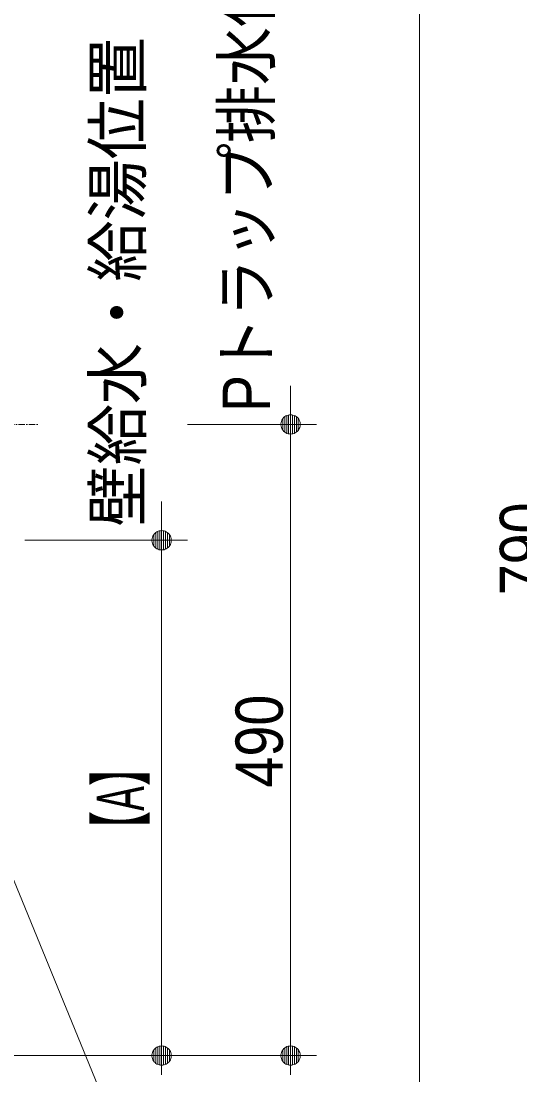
# Model space of a CAD drawing. Units: millimetres, scale not verified. Extents: x -6062 to 6062, y -3045 to 3045.
# Drawn here: x -3232 to -2845, y -2085 to -1267 of the extents above; entities that cross this region are included whole.
import ezdxf
from ezdxf.enums import TextEntityAlignment as Align

# ---------------------------------------------------------------- set-up
doc = ezdxf.new("R2010")
doc.units = ezdxf.units.MM
doc.header["$LTSCALE"] = 20
doc.linetypes.add('CHAIN1', pattern=[8, 5, -1, 1, -1])
for name, color, linetype, lineweight in [('0-0_1図面枠', 7, 'Continuous', 9), ('0-2_2寸法-1', 7, 'Continuous', 9), ('0-3_0', 7, 'Continuous', 9), ('0-4_2寸法-2', 7, 'Continuous', 9), ('0-5_4給排水', 7, 'Continuous', 9), ('0-6_2寸法-3', 7, 'Continuous', 9)]:
    doc.layers.add(name, color=color, linetype=linetype, lineweight=lineweight)
doc.styles.add('ＭＳ Ｐゴシック', font='')
doc.styles.get('ＭＳ Ｐゴシック').set_extended_font_data('MS PGothic')

# ---------------------------------------------------------------- blocks, each defined once
blk = doc.blocks.new('グループ-4')
at = {"layer": '0-0_1図面枠'}
blk.add_line((-22700, 41000), (-22700, -48600), dxfattribs=at)
blk = doc.blocks.new('_Dot')
at = {"layer": '0-3_0'}
for p, q in [((-10, 0), (-20, 0)), ((9.78, 2), (-9.78, 2)), ((7.99, 6), (-7.99, 6)), ((9.16, -3.98), (-9.16, -3.98)), ((6, -7.98), (-6, -7.98))]:
    blk.add_line(p, q, dxfattribs=at)
for points in [[(10, 0), (9.92, 1.25), (9.69, 2.49), (9.3, 3.68), (8.76, 4.82), (8.09, 5.88), (7.29, 6.85), (6.37, 7.71), (5.36, 8.44), (4.26, 9.05), (3.09, 9.51), (1.87, 9.82), (0.63, 9.98), (-0.63, 9.98), (-1.87, 9.82), (-3.09, 9.51), (-4.26, 9.05), (-5.36, 8.44), (-6.37, 7.71), (-7.29, 6.85), (-8.09, 5.88), (-8.76, 4.82), (-9.3, 3.68), (-9.69, 2.49), (-9.92, 1.25), (-10, 0), (0, 0)], [(-10, 0), (-9.92, -1.25), (-9.69, -2.49), (-9.3, -3.68), (-8.76, -4.82), (-8.09, -5.88), (-7.29, -6.85), (-6.37, -7.71), (-5.36, -8.44), (-4.26, -9.05), (-3.09, -9.51), (-1.87, -9.82), (-0.63, -9.98), (0.63, -9.98), (1.87, -9.82), (3.09, -9.51), (4.26, -9.05), (5.36, -8.44), (6.37, -7.71), (7.29, -6.85), (8.09, -5.88), (8.76, -4.82), (9.3, -3.68), (9.69, -2.49), (9.92, -1.25), (10, 0), (0, 0)]]:
    blk.add_lwpolyline(points, close=True, dxfattribs=at)
blk = doc.blocks.new('グループ-20')
at = {"layer": '0-5_4給排水', "linetype": 'CHAIN1'}
blk.add_line((-32600, -31600), (-28600, -31600), dxfattribs=at)

msp = doc.modelspace()

# ---------------------------------------------------------------- linework, layer by layer
at = {"layer": '0-2_2寸法-1'}
for p, q in [((-3102.5, -1580), (-3002.5, -1580)), ((-3022.5, -1595.01), (-3022.5, -2054.99)), ((-3228.5, -1670), (-3102.5, -1670)), ((-3122.5, -1685.01), (-3122.5, -2054.99)), ((-3252.5, -2070), (-3102.5, -2070)), ((-3102.5, -2070), (-3002.5, -2070))]:
    msp.add_line(p, q, dxfattribs=at)
at = {"layer": '0-4_2寸法-2'}
for p, q in [((-3022.5, -1564.99), (-3022.5, -1549.99)), ((-3102.5, -1580), (-3002.5, -1580)), ((-3022.5, -1580), (-3022.5, -2070)), ((-3122.5, -1654.99), (-3122.5, -1639.99)), ((-3228.5, -1670), (-3102.5, -1670)), ((-3122.5, -1670), (-3122.5, -2070)), ((-3252.5, -2070), (-3102.5, -2070)), ((-3102.5, -2070), (-3002.5, -2070))]:
    msp.add_line(p, q, dxfattribs=at)
at = {"layer": '0-6_2寸法-3'}
msp.add_lwpolyline([(-3467.57, -2420), (-3038.38, -2420), (-3339.25, -1684.9)], dxfattribs=at)

# ---------------------------------------------------------------- block references
at = {"layer": '0-0_1図面枠', "xscale": 0.05, "yscale": 0.05}
msp.add_blockref('グループ-4', (-1787.5, 0), dxfattribs=at)
at = {"layer": '0-2_2寸法-1', "xscale": 0.7503418, "yscale": 0.7503418}
for p, rotation in [((-3022.5, -1580), 90), ((-3122.5, -1670), 90), ((-3122.5, -2070), 270), ((-3022.5, -2070), 270)]:
    msp.add_blockref('_Dot', p, dxfattribs=dict(at, rotation=rotation))
at = {"layer": '0-4_2寸法-2', "xscale": 0.7503418, "yscale": 0.7503418}
for p, rotation in [((-3022.5, -1580), 270), ((-3122.5, -1670), 270), ((-3122.5, -2070), 90), ((-3022.5, -2070), 90)]:
    msp.add_blockref('_Dot', p, dxfattribs=dict(at, rotation=rotation))
at = {"layer": '0-5_4給排水', "xscale": 0.05, "yscale": 0.05}
msp.add_blockref('グループ-20', (-1787.5, 0), dxfattribs=at)

# ---------------------------------------------------------------- texts
at = {"layer": '0-2_2寸法-1', "style": 'ＭＳ Ｐゴシック'}
for s, height, width, p in [('790', 36.66, 0.9, (-2812.54, -1712.67)), ('490', 36.66, 0.9, (-3017.54, -1861.89)), ('【A】', 36.69, 0.6, (-3125.13, -1910.05))]:
    msp.add_text(s, height=height, rotation=90, dxfattribs=dict(at, width=width)).set_placement(p, align=Align.BOTTOM_LEFT)
at = {"layer": '0-4_2寸法-2', "style": 'ＭＳ Ｐゴシック'}
for s, width, p in [('Pトラップ排水位置', 0.9, (-3027.48, -1570.42)), ('壁給水・給湯位置', 0.95, (-3127.38, -1659.36))]:
    msp.add_text(s, height=36.66, rotation=90, dxfattribs=dict(at, width=width)).set_placement(p, align=Align.BOTTOM_LEFT)

doc.saveas('drawing.dxf')
